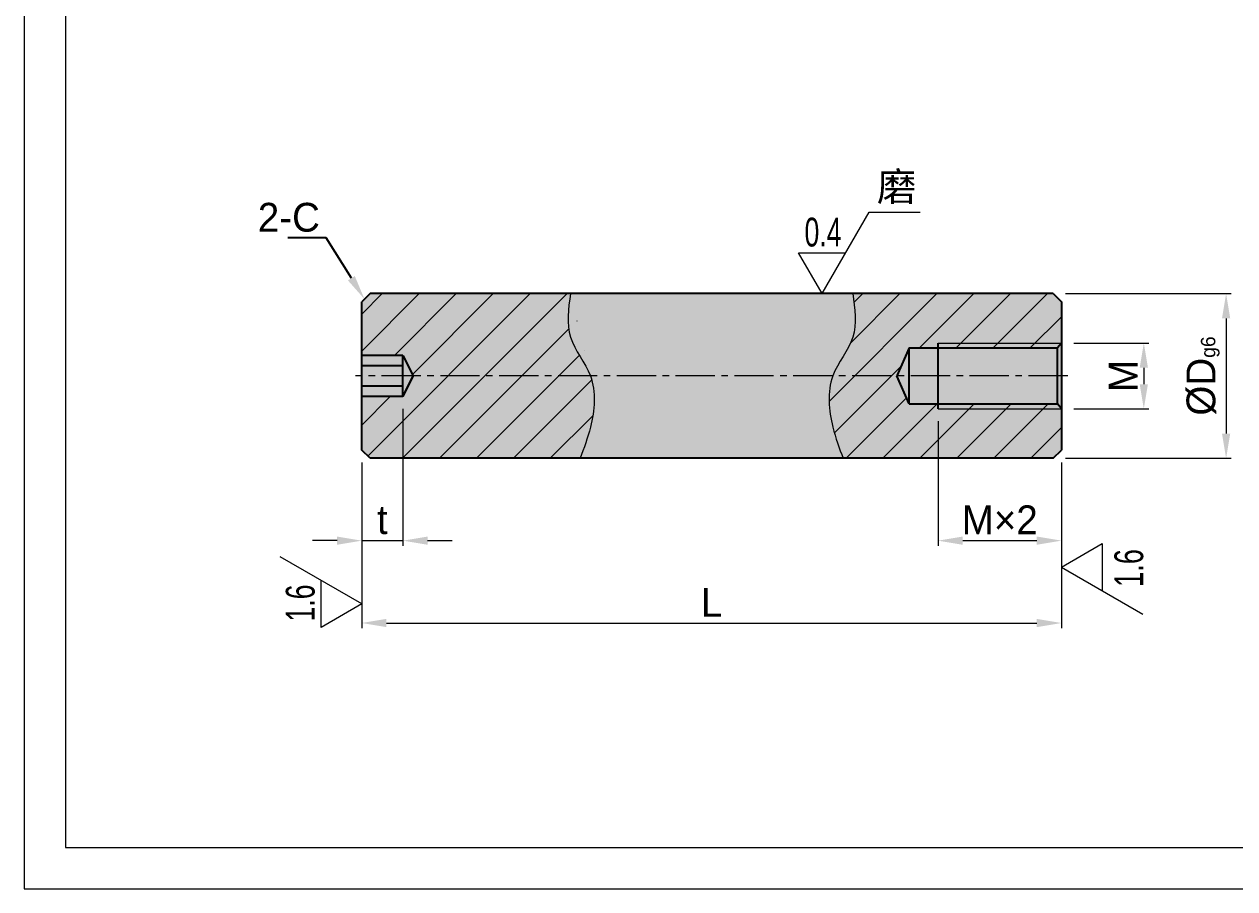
# Model space of a CAD drawing. Header units: millimetres. Extents: x 0 to 594, y 0 to 420.
# Drawn here: x 0 to 294.1, y 0 to 210 of the extents above; entities that cross this region are included whole.
import ezdxf
from ezdxf import colors
from ezdxf.entities.mleader import LeaderData, LeaderLine
from ezdxf.enums import TextEntityAlignment as Align
from ezdxf.math import Vec2, Vec3

# ---------------------------------------------------------------- set-up
doc = ezdxf.new("R2010")
doc.units = ezdxf.units.MM
doc.header["$LTSCALE"] = 0.5
doc.header["$PDMODE"] = 35
doc.linetypes.add('CENTER', pattern=[50.800000000000004, 31.75, -6.349999999999999, 6.349999999999999, -6.349999999999999])
doc.linetypes.add('CENTER2', pattern=[28.574999999999996, 19.05, -3.174999999999999, 3.174999999999999, -3.174999999999999])
doc.layers.get('0').update_dxf_attribs({"lineweight": 9})
for name, color, linetype, lineweight in [('剖面线', 7, 'Continuous', 13), ('图框', 7, 'Continuous', 13), ('文本、辅助线', 7, 'Continuous', 13), ('标注线', 7, 'Continuous', 13), ('点画线', 7, 'CENTER', 5), ('粗实线', 7, 'Continuous', 25), ('细实线', 7, 'Continuous', 13)]:
    doc.layers.add(name, color=color, linetype=linetype, lineweight=lineweight)
doc.layers.add('填充图案底色', color=7, linetype='Continuous', lineweight=13, true_color=0xf3f3f3)
doc.layers.add('规格型号颜色', color=7, linetype='Continuous', lineweight=13, true_color=0x07539e)
doc.styles.get("Standard").update_dxf_attribs({"font": 'SourceHanSansSC-Normal.ttf'})
doc.styles.add('雅源', font='SourceHanSansSC-Normal.ttf', dxfattribs={"height": 3.5})
doc.styles.add('雅源字体', font='SourceHanSansSC-Normal.ttf', dxfattribs={"width": 0.7070000000000001, "height": 3.5})
doc.dimstyles.new('A', dxfattribs={"dimtxt": 7, "dimasz": 6, "dimexe": 1.25, "dimexo": 3, "dimgap": 1.5, "dimtad": 1, "dimdsep": 46, "dimtxsty": 'Standard', "dimcen": 0, "dimclrd": 256, "dimclre": 256, "dimclrt": 256, "dimazin": 0, "dimtfac": 1, "dimtmove": 0, "dimatfit": 3, "dimldrblk": 'DOT', "dimfxl": 1.75, "dimlwd": -1, "dimlwe": -1, "dimarcsym": 0})
pattern_1 = [(45, (-52.02544395105724, -30.3821555436366), (-4.490128060534577, 4.490128060534577), [])]

# ---------------------------------------------------------------- blocks, each defined once
blk = doc.blocks.new('A2图框')
at = {"layer": '图框'}
for points in [[(0, 0), (594, 0), (594, 419.9999999999999), (0, 419.9999999999999)], [(10, 9.999999999999993), (584, 9.999999999999993), (584, 409.9999999999999), (10, 409.9999999999999)]]:
    blk.add_lwpolyline(points, close=True, dxfattribs=at)
at = {"layer": '图框', "style": '雅源'}
for tag, p in [('图号', (526.1496630632078, 404.5423081443918)), ('表面处理', (339.5511166428728, 25.54287406485911)), ('比例', (443.2427486587662, 25.65643634708203)), ('零件名称', (339.3113312416444, 18.71103019518852)), ('绘图', (477.0636294614665, 18.34775094709584)), ('设计', (517.5342249853711, 18.56072471871516)), ('审核', (557.8434669047429, 18.54476337462915)), ('型号（材质）', (339.2355088231502, 11.28256200855525)), ('版本', (489.5988859645704, 11.59053676348866)), ('总页数', (537.8957273222368, 11.48821798530445)), ('页数', (569.0738475073158, 11.54170955856636))]:
    blk.add_attdef(tag, p, '', height=3.5, dxfattribs=at)
at = {"layer": '文本、辅助线', "lineweight": 30, "flags": 104}
blk.add_attdef('文字注释', text='', height=7, dxfattribs=at).set_placement((58.68609188624303, 335.3564839591775), align=Align.TOP_LEFT)
at = {"layer": '规格型号颜色', "lineweight": 30, "flags": 104}
blk.add_attdef('规格型号', text='', height=7, dxfattribs=at).set_placement((58.68609188624303, 321.2719756874073), align=Align.TOP_LEFT)
blk = doc.blocks.new('*U26')
at = {"layer": '点画线', "color": 0, "linetype": 'CENTER2', "transparency": 16777216}
blk.add_line((86.49999999999994, -8.886064574927519e-14), (-86.49999999999997, 8.886064574927519e-14), dxfattribs=at)
blk = doc.blocks.new('*D28')
at = {"layer": 'Defpoints', "color": 0, "transparency": 16777216}
for p in [(82.01173242531948, 106.5568800402575), (252.0117324253195, 106.5575063293085), (252.0117324253195, 64.5568800402574)]:
    blk.add_point(p, dxfattribs=at)
at = {"layer": '标注线', "transparency": 16777216}
for p, q in [((82.01173242531948, 103.5568800402575), (82.01173242531948, 63.3068800402574)), ((252.0117324253195, 103.5575063293085), (252.0117324253195, 63.3068800402574)), ((88.01173242531948, 64.5568800402574), (246.0117324253195, 64.5568800402574))]:
    blk.add_line(p, q, dxfattribs=at)
for points in [[(88.01173242531948, 65.5568800402574), (88.01173242531948, 63.5568800402574), (82.01173242531948, 64.5568800402574)], [(246.0117324253195, 65.5568800402574), (246.0117324253195, 63.5568800402574), (252.0117324253195, 64.5568800402574)]]:
    blk.add_solid(points, dxfattribs=at)
at = {"layer": '标注线', "transparency": 16777216, "insert": (167.0117324253195, 69.5568800402574), "char_height": 7, "attachment_point": 5}
blk.add_mtext('{\\fSource Han Sans SC Medium|b0|i0|c134|p34;\\C30;L}', dxfattribs=at)
blk = doc.blocks.new('_Dot')
at = {"color": 0, "linetype": 'ByBlock', "lineweight": -2}
blk.add_line((-0.5, 0), (-1, 0), dxfattribs=at)
at = {"color": 0, "linetype": 'ByBlock', "const_width": 0.5}
blk.add_lwpolyline([(-0.25, 0, 1), (0.25, 0, 1)], format="xyb", close=True, dxfattribs=at)
blk = doc.blocks.new('*D29')
at = {"layer": 'Defpoints', "color": 0, "transparency": 16777216}
for p in [(252.0117324253193, 132.5568023279778), (252.0117324253193, 116.5568023279778), (272.0117324253235, 116.5568023279778)]:
    blk.add_point(p, dxfattribs=at)
at = {"layer": '标注线', "transparency": 16777216}
for p, q in [((255.0117324253193, 132.5568023279778), (273.2617324253235, 132.5568023279778)), ((272.0117324253235, 126.5568023279778), (272.0117324253235, 122.5568023279778)), ((255.0117324253193, 116.5568023279778), (273.2617324253235, 116.5568023279778))]:
    blk.add_line(p, q, dxfattribs=at)
for points in [[(271.0117324253235, 126.5568023279778), (273.0117324253235, 126.5568023279778), (272.0117324253235, 132.5568023279778)], [(271.0117324253235, 122.5568023279778), (273.0117324253235, 122.5568023279778), (272.0117324253235, 116.5568023279778)]]:
    blk.add_solid(points, dxfattribs=at)
at = {"layer": '标注线', "transparency": 16777216, "insert": (267.0117324253235, 124.5568023279777), "char_height": 7, "attachment_point": 5, "rotation": 90}
blk.add_mtext('{\\fSource Han Sans SC Medium|b0|i0|c134|p34;\\C30;M}', dxfattribs=at)
blk = doc.blocks.new('*D30')
at = {"layer": 'Defpoints', "color": 0, "transparency": 16777216}
for p in [(250.0117324253196, 144.5560983266471), (250.0117324253196, 104.5568800402572), (292.0117324253247, 104.5568800402572)]:
    blk.add_point(p, dxfattribs=at)
at = {"layer": '标注线', "transparency": 16777216}
for p, q in [((253.0117324253196, 144.5560983266471), (293.2617324253246, 144.5560983266471)), ((292.0117324253246, 138.5560983266471), (292.0117324253247, 110.5568800402572)), ((253.0117324253196, 104.5568800402572), (293.2617324253247, 104.5568800402572))]:
    blk.add_line(p, q, dxfattribs=at)
for points in [[(291.0117324253246, 138.5560983266471), (293.0117324253246, 138.5560983266471), (292.0117324253246, 144.5560983266471)], [(291.0117324253247, 110.5568800402572), (293.0117324253247, 110.5568800402572), (292.0117324253247, 104.5568800402572)]]:
    blk.add_solid(points, dxfattribs=at)
at = {"layer": '标注线', "transparency": 16777216, "insert": (286.4109861566679, 124.5564891834521), "char_height": 7, "width": 5.185888738127544, "attachment_point": 5, "rotation": 90}
blk.add_mtext('{\\fSource Han Sans SC Medium|b0|i0|c134|p34;%%C\\C30;D\\H0.5x;\\C256;g6}', dxfattribs=at)
blk = doc.blocks.new('*D31')
at = {"layer": 'Defpoints', "color": 0, "transparency": 16777216}
for p in [(222.0117324253192, 116.5568023279777), (252.0117324253195, 106.5575063293085), (252.0117324253195, 84.5568800402574)]:
    blk.add_point(p, dxfattribs=at)
at = {"layer": '标注线', "transparency": 16777216}
for p, q in [((222.0117324253192, 113.5568023279777), (222.0117324253192, 83.3068800402574)), ((252.0117324253195, 103.5575063293085), (252.0117324253195, 83.3068800402574)), ((228.0117324253192, 84.5568800402574), (246.0117324253195, 84.5568800402574))]:
    blk.add_line(p, q, dxfattribs=at)
for points in [[(228.0117324253192, 85.5568800402574), (228.0117324253192, 83.5568800402574), (222.0117324253192, 84.5568800402574)], [(246.0117324253195, 85.5568800402574), (246.0117324253195, 83.5568800402574), (252.0117324253195, 84.5568800402574)]]:
    blk.add_solid(points, dxfattribs=at)
at = {"layer": '标注线', "transparency": 16777216, "insert": (237.0117324253193, 89.61903851020276), "char_height": 7, "attachment_point": 5}
blk.add_mtext('{\\fSource Han Sans SC Medium|b0|i0|c134|p34;\\C30;M}×2', dxfattribs=at)
blk = doc.blocks.new('表面粗糙度（两位朝上）')
at = {"layer": '标注线'}
for p, q in [((0, 0), (5.714612964438912, 9.898000000000025)), ((-2.857306482219513, 4.949000000000012), (2.857306482219456, 4.949000000000012)), ((0, 0), (-2.857306482219513, 4.949000000000012))]:
    blk.add_line(p, q, dxfattribs=at)
at = {"layer": '标注线', "style": '雅源字体', "width": 0.7070000000000001}
blk.add_attdef('6.3', (-2.133199994178994, 5.726803650220972), '', height=3.5, dxfattribs=at)
blk = doc.blocks.new('*D33')
at = {"layer": 'Defpoints', "color": 0, "transparency": 16777216}
for p in [(92.01173242531956, 119.5568023279777), (82.0117324253196, 106.5568800402575), (92.01173242531956, 84.5568800402574)]:
    blk.add_point(p, dxfattribs=at)
at = {"layer": '标注线', "transparency": 16777216}
for p, q in [((92.01173242531956, 116.5568023279777), (92.01173242531956, 83.3068800402574)), ((82.0117324253196, 103.5568800402575), (82.0117324253196, 83.3068800402574)), ((76.0117324253196, 84.5568800402574), (70.0117324253196, 84.5568800402574)), ((82.0117324253196, 84.5568800402574), (92.01173242531956, 84.5568800402574)), ((98.01173242531956, 84.5568800402574), (104.0117324253196, 84.5568800402574))]:
    blk.add_line(p, q, dxfattribs=at)
for points in [[(76.0117324253196, 85.5568800402574), (76.0117324253196, 83.5568800402574), (82.0117324253196, 84.5568800402574)], [(98.01173242531956, 85.5568800402574), (98.01173242531956, 83.5568800402574), (92.01173242531956, 84.5568800402574)]]:
    blk.add_solid(points, dxfattribs=at)
at = {"layer": '标注线', "transparency": 16777216, "insert": (87.01173242531958, 89.61861681094939), "char_height": 7, "attachment_point": 5}
blk.add_mtext('{\\fSource Han Sans SC Medium|b0|i0|c134|p34;\\C30;t}', dxfattribs=at)
blk = doc.blocks.new('表面粗糙度（两位朝下）')
at = {"layer": '标注线'}
for p, q in [((0, 0), (-5.714612964438913, -9.898000000000025)), ((0, 0), (2.857306482219485, -4.949000000000012)), ((2.857306482219485, -4.949000000000012), (-2.857306482219457, -4.949000000000012))]:
    blk.add_line(p, q, dxfattribs=at)
at = {"layer": '标注线', "style": '雅源字体', "width": 0.7070000000000001}
blk.add_attdef('6.3', (-2.417184518796603, -9.922277171067222), '', height=3.5, dxfattribs=at)

msp = doc.modelspace()

# ---------------------------------------------------------------- hatches: boundary and pattern name
at = {"layer": '剖面线'}
h = msp.add_hatch(dxfattribs=at)
h.set_pattern_fill('ANSI31', color=256, scale=2)
h.set_pattern_definition(pattern_1)
edge = h.paths.add_edge_path()
edge.add_spline(control_points=[(137.5598476861834, 124.5564891834522), (136.3294610405933, 127.8460584540495), (131.1669909973383, 133.5624673398804), (132.2009041108503, 140.8887582010593), (132.7184526383932, 144.5560983266471)], knot_values=[0, 0, 0, 3.552713678800501e-15, 10.57438224068398, 21.17300985196824, 21.17300985196824, 21.17300985196824, 21.17300985196824], degree=3, periodic=0)
edge.add_line((132.7184526383932, 144.5560983266472), (84.01173242531948, 144.5560983266472))
edge.add_line((84.01173242531948, 144.5560983266472), (82.0117324253196, 142.5560983266472))
edge.add_line((82.0117324253196, 142.5560983266472), (82.0117324253196, 129.5568023279777))
edge.add_line((82.0117324253196, 129.5568023279777), (92.0117324253196, 129.5568023279777))
edge.add_line((92.0117324253196, 129.5568023279777), (94.51173242531962, 124.5564891834523))
edge.add_line((94.51173242531962, 124.5564891834523), (137.5598476861834, 124.5564891834522))
edge = h.paths.add_edge_path()
edge.add_spline(control_points=[(135.0770828220804, 104.5568800402573), (135.9885703800432, 107.0284050603924), (138.3229450018955, 113.3581297328507), (139.0064261407808, 120.6889081683242), (137.5598476861834, 124.5564891834522)], knot_values=[21.17300985196824, 21.17300985196824, 21.17300985196824, 21.17300985196824, 29.13709147851826, 41.5695033344788, 41.5695033344788, 41.5695033344788, 41.5695033344788], degree=3, periodic=0)
edge.add_line((137.5598476861834, 124.5564891834522), (94.51173242531962, 124.5564891834523))
edge.add_line((94.51173242531962, 124.5564891834523), (92.0117324253196, 119.5568023279777))
edge.add_line((92.0117324253196, 119.5568023279777), (82.0117324253196, 119.5568023279777))
edge.add_line((82.0117324253196, 119.5568023279777), (82.0117324253196, 106.5568800402574))
edge.add_line((82.0117324253196, 106.5568800402574), (84.01173242531948, 104.5568800402574))
edge.add_line((84.01173242531948, 104.5568800402574), (135.0770828220804, 104.5568800402573))
h = msp.add_hatch(dxfattribs=at)
h.set_pattern_fill('ANSI31', color=256, scale=2)
h.set_pattern_definition(pattern_1)
edge = h.paths.add_edge_path(flags=16)
edge.add_line((252.0117324253195, 142.5560983266471), (250.0117324253195, 144.5560983266471))
edge.add_line((250.0117324253195, 144.5560983266471), (201.3050122122456, 144.5560983266471))
edge.add_spline(control_points=[(201.3050122122457, 144.5560983266471), (201.8225607397885, 140.8887582010593), (202.8564738533005, 133.5624673398804), (197.6940038100455, 127.8460584540495), (196.4636171644554, 124.5564891834522)], knot_values=[0, 0, 0, 0, 10.59862761128426, 21.17300985196824, 21.17300985196831, 21.17300985196831, 21.17300985196831], degree=3, periodic=0)
edge.add_line((196.4636171644555, 124.5564891834522), (212.0117324253192, 124.5564891834522))
edge.add_line((212.0117324253192, 124.5564891834522), (215.0117324253193, 131.3568023279777))
edge.add_line((215.0117324253192, 131.3568023279777), (222.0117324253192, 131.3568023279777))
edge.add_line((222.0117324253192, 131.3568023279777), (222.0117324253192, 132.5568023279777))
edge.add_line((222.0117324253192, 132.5568023279777), (252.0117324253195, 132.5568023279777))
edge.add_line((252.0117324253195, 132.5568023279777), (252.0117324253195, 142.5560983266471))
h.paths.add_polyline_path([(252.0117324253192, 132.5568023279777), (222.0117324253192, 132.5568023279777), (222.0117324253192, 131.3568023279777), (251.0117324253192, 131.3568023279777)], flags=16)
edge = h.paths.add_edge_path()
edge.add_line((252.0117324253195, 116.5568023279777), (222.0117324253192, 116.5568023279777))
edge.add_line((222.0117324253192, 116.5568023279777), (222.0117324253192, 117.7568023279777))
edge.add_line((222.0117324253192, 117.7568023279777), (215.0117324253192, 117.7568023279777))
edge.add_line((215.0117324253192, 117.7568023279777), (212.0117324253192, 124.5564891834523))
edge.add_line((212.0117324253192, 124.5564891834523), (215.0117324253192, 131.3568023279777))
edge.add_line((215.0117324253192, 131.3568023279777), (222.0117324253192, 131.3568023279777))
edge.add_line((222.0117324253192, 131.3568023279777), (222.0117324253192, 132.5568023279777))
edge.add_line((222.0117324253192, 132.5568023279777), (252.0117324253195, 132.5568023279777))
edge.add_line((252.0117324253195, 132.5568023279777), (252.0117324253195, 142.5560983266471))
edge.add_line((252.0117324253195, 142.5560983266471), (250.0117324253195, 144.5560983266471))
edge.add_line((250.0117324253195, 144.5560983266471), (201.3050122122456, 144.5560983266471))
edge.add_spline(control_points=[(201.3050122122457, 144.5560983266471), (201.4330700508429, 143.6486826450426), (201.5611278894401, 142.7412669634381), (201.6656657126131, 141.8399620157784)], knot_values=[0, 0, 0, 0, 2.622434944297579, 2.622434944297579, 2.622434944297579, 2.622434944297579], degree=3, periodic=0)
edge.add_spline(control_points=[(201.6656657126131, 141.8399620157784), (201.8224724473672, 140.488004594335), (201.9263591474202, 139.1497963242666), (201.8979457607233, 137.8459609326351)], knot_values=[2.622434944297579, 2.622434944297579, 2.622434944297579, 2.622434944297579, 6.556087360609744, 6.556087360609744, 6.556087360609744, 6.556087360609744], degree=3, periodic=0)
edge.add_spline(control_points=[(201.8979457607233, 137.8459609326351), (201.8837390673747, 137.1940432368119), (201.8364573523379, 136.5507187605981), (201.7461781091065, 135.9185654698766)], knot_values=[6.556087360609744, 6.556087360609744, 6.556087360609744, 6.556087360609744, 8.522913568788237, 8.522913568788237, 8.522913568788237, 8.522913568788237], degree=3, periodic=0)
edge.add_spline(control_points=[(201.7461781091065, 135.9185654698766), (201.7158322872279, 135.7060779647363), (201.6806283762162, 135.494852639473), (201.6401895383446, 135.2849874002761)], knot_values=[8.522913568788237, 8.522913568788237, 8.522913568788237, 8.522913568788237, 9.184028523269085, 9.184028523269085, 9.184028523269085, 9.184028523269085], degree=3, periodic=0)
edge.add_spline(control_points=[(201.6401895383446, 135.2849874002761), (201.6004243051843, 135.0786179641561), (201.5555970928735, 134.8735636805675), (201.5053495831227, 134.6699176441658)], knot_values=[9.184028523269085, 9.184028523269085, 9.184028523269085, 9.184028523269085, 9.834131040907621, 9.834131040907621, 9.834131040907621, 9.834131040907621], degree=3, periodic=0)
edge.add_spline(control_points=[(201.5053495831227, 134.6699176441658), (201.4471974077706, 134.4342351182589), (201.3817854105661, 134.2004387662778), (201.3085581692982, 133.9686728924374)], knot_values=[9.834131040907621, 9.834131040907621, 9.834131040907621, 9.834131040907621, 10.58650415929827, 10.58650415929827, 10.58650415929827, 10.58650415929827], degree=3, periodic=0)
edge.add_spline(control_points=[(201.3085581692982, 133.9686728924374), (201.3073782136061, 133.9649383060004), (201.1890954543483, 133.591266167775), (201.0504683043038, 133.2228797046278), (200.8975266762398, 132.8621296944395)], knot_values=[10.58650415929827, 10.58650415929827, 10.58650415929827, 10.58650415929827, 10.59862761128426, 11.79971368597521, 11.79971368597521, 11.79971368597521, 11.79971368597521], degree=3, periodic=0)
edge.add_spline(control_points=[(200.8975266762398, 132.8621296944395), (200.7459003514655, 132.5044821468128), (200.5788431406206, 132.1507220746086), (200.4004866502434, 131.7996554690507)], knot_values=[11.79971368597521, 11.79971368597521, 11.79971368597521, 11.79971368597521, 12.99047037889299, 12.99047037889299, 12.99047037889299, 12.99047037889299], degree=3, periodic=0)
edge.add_spline(control_points=[(200.4004866502434, 131.7996554690507), (200.1864297404145, 131.3783182215474), (199.9560974399887, 130.9608606215563), (199.7166320797027, 130.5452185795992)], knot_values=[12.99047037889299, 12.99047037889299, 12.99047037889299, 12.99047037889299, 14.41957283266437, 14.41957283266437, 14.41957283266437, 14.41957283266437], degree=3, periodic=0)
edge.add_spline(control_points=[(199.7166320797027, 130.5452185795992), (199.5207508476321, 130.2052258759292), (199.3187585554066, 129.8664479879431), (199.1145644250693, 129.5277551746104)], knot_values=[14.41957283266437, 14.41957283266437, 14.41957283266437, 14.41957283266437, 15.5885700899947, 15.5885700899947, 15.5885700899947, 15.5885700899947], degree=3, periodic=0)
edge.add_spline(control_points=[(199.1145644250693, 129.5277551746104), (198.8584620682241, 129.1029632004348), (198.5988961249667, 128.6783050523618), (198.3435792040835, 128.2515518340787)], knot_values=[15.5885700899947, 15.5885700899947, 15.5885700899947, 15.5885700899947, 17.05473834984315, 17.05473834984315, 17.05473834984315, 17.05473834984315], degree=3, periodic=0)
edge.add_spline(control_points=[(198.3435792040835, 128.2515518340787), (198.0873086553225, 127.8232046604695), (197.8353189290482, 127.392746736933), (197.595409378759, 126.95792409847)], knot_values=[17.05473834984315, 17.05473834984315, 17.05473834984315, 17.05473834984315, 18.52638285827406, 18.52638285827406, 18.52638285827406, 18.52638285827406], degree=3, periodic=0)
edge.add_spline(control_points=[(197.595409378759, 126.95792409847), (197.4088346384494, 126.6197678193465), (197.2295659689907, 126.2789717677117), (197.061271752201, 125.9344758038729)], knot_values=[18.52638285827406, 18.52638285827406, 18.52638285827406, 18.52638285827406, 19.6708628994298, 19.6708628994298, 19.6708628994298, 19.6708628994298], degree=3, periodic=0)
edge.add_spline(control_points=[(197.061271752201, 125.9344758038729), (196.8636439051151, 125.5299342993466), (196.6811496062316, 125.1202906907453), (196.5197291965248, 124.7038282562097)], knot_values=[19.6708628994298, 19.6708628994298, 19.6708628994298, 19.6708628994298, 21.01482546023967, 21.01482546023967, 21.01482546023967, 21.01482546023967], degree=3, periodic=0)
edge.add_spline(control_points=[(196.5197291965248, 124.7038282562097), (196.500730014504, 124.6548106281851), (196.4820227751751, 124.6056985369893), (196.4636171644554, 124.5564891834522)], knot_values=[21.01482546023967, 21.01482546023967, 21.01482546023967, 21.01482546023967, 21.17300985196824, 21.17300985196831, 21.17300985196831, 21.17300985196831], degree=3, periodic=0)
edge.add_spline(control_points=[(196.4636171644554, 124.5564891834521), (196.3365487598937, 124.216758318843), (196.2238566584388, 123.8723917106142), (196.1246937605993, 123.5240486487447)], knot_values=[21.17300985196824, 21.17300985196831, 21.17300985196831, 21.17300985196831, 22.26508110076216, 22.26508110076216, 22.26508110076216, 22.26508110076216], degree=3, periodic=0)
edge.add_spline(control_points=[(196.1246937605993, 123.5240486487447), (196.0092380752841, 123.1184716858968), (195.912122606576, 122.7075042342095), (195.8320103503031, 122.2921868721053)], knot_values=[22.26508110076216, 22.26508110076216, 22.26508110076216, 22.26508110076216, 23.53658321687215, 23.53658321687215, 23.53658321687215, 23.53658321687215], degree=3, periodic=0)
edge.add_spline(control_points=[(195.8320103503031, 122.2921868721053), (195.7499483630396, 121.8667617291262), (195.6857272903607, 121.4367723674446), (195.6379101150804, 121.0033372047202)], knot_values=[23.53658321687215, 23.53658321687215, 23.53658321687215, 23.53658321687215, 24.83903049912319, 24.83903049912319, 24.83903049912319, 24.83903049912319], degree=3, periodic=0)
edge.add_spline(control_points=[(195.6379101150804, 121.0033372047202), (195.591400143972, 120.5817510951779), (195.5604094450127, 120.1569050088838), (195.5436156621136, 119.7298281237886)], knot_values=[24.83903049912319, 24.83903049912319, 24.83903049912319, 24.83903049912319, 26.10587207043654, 26.10587207043654, 26.10587207043654, 26.10587207043654], degree=3, periodic=0)
edge.add_spline(control_points=[(195.5436156621136, 119.7298281237886), (195.5262881480612, 119.2891781063159), (195.5240742876357, 118.8461532406542), (195.5355215960419, 118.4018839827656)], knot_values=[26.10587207043654, 26.10587207043654, 26.10587207043654, 26.10587207043654, 27.41297573260226, 27.41297573260226, 27.41297573260226, 27.41297573260226], degree=3, periodic=0)
edge.add_spline(control_points=[(195.5355215960419, 118.4018839827656), (195.5465642334151, 117.973319980046), (195.5703192463007, 117.5435980104299), (195.60548280798, 117.1137328306239)], knot_values=[27.41297573260226, 27.41297573260226, 27.41297573260226, 27.41297573260226, 28.67387228909472, 28.67387228909472, 28.67387228909472, 28.67387228909472], degree=3, periodic=0)
edge.add_spline(control_points=[(195.60548280798, 117.1137328306239), (195.6421006363978, 116.6660896271145), (195.6910901784578, 116.2182911229186), (195.7509790570434, 115.7714832560141)], knot_values=[28.67387228909472, 28.67387228909472, 28.67387228909472, 28.67387228909472, 29.98691600688799, 29.98691600688799, 29.98691600688799, 29.98691600688799], degree=3, periodic=0)
edge.add_spline(control_points=[(195.7509790570434, 115.7714832560141), (195.8141195920444, 115.3004160324282), (195.8893751492588, 114.830449939426), (195.9750202671275, 114.3629278883502)], knot_values=[29.98691600688799, 29.98691600688799, 29.98691600688799, 29.98691600688799, 31.37125120866753, 31.37125120866753, 31.37125120866753, 31.37125120866753], degree=3, periodic=0)
edge.add_spline(control_points=[(195.9750202671275, 114.3629278883502), (196.1132424227889, 113.6083967798982), (196.2964562184855, 112.7790683945548), (196.5040087873031, 111.9644983329139), (196.5245471716069, 111.8849165618498)], knot_values=[31.37125120866753, 31.37125120866753, 31.37125120866753, 31.37125120866753, 33.60542170792878, 33.84779108694109, 33.84779108694109, 33.84779108694109, 33.84779108694109], degree=3, periodic=0)
edge.add_spline(control_points=[(196.5245471716069, 111.8849165618498), (196.7385601815224, 111.0556627068289), (196.9771140210767, 110.2412896967026), (197.2321821705608, 109.4369304835107)], knot_values=[33.84779108694109, 33.84779108694109, 33.84779108694109, 33.84779108694109, 36.37331595522937, 36.37331595522937, 36.37331595522937, 36.37331595522937], degree=3, periodic=0)
edge.add_spline(control_points=[(197.2321821705608, 109.4369304835107), (197.4970225434778, 108.6017544946158), (197.7796668657245, 107.7773743024558), (198.0711302806095, 106.9583417514145)], knot_values=[36.37331595522937, 36.37331595522937, 36.37331595522937, 36.37331595522937, 38.99559925199308, 38.99559925199308, 38.99559925199308, 38.99559925199308], degree=3, periodic=0)
edge.add_spline(control_points=[(198.0711302806095, 106.9583417514145), (198.357216408067, 106.1544197535832), (198.6517992183127, 105.3556498969203), (198.9463820285585, 104.5568800402573)], knot_values=[38.99559925199308, 38.99559925199308, 38.99559925199308, 38.99559925199308, 41.5695033344788, 41.5695033344788, 41.5695033344788, 41.5695033344788], degree=3, periodic=0)
edge.add_line((198.9463820285585, 104.5568800402572), (250.0111061362682, 104.5568800402572))
edge.add_line((250.0111061362682, 104.5568800402572), (252.0117324253195, 106.5575063293085))
edge.add_line((252.0117324253195, 106.5575063293085), (252.0117324253195, 116.5568023279777))
h.paths.add_polyline_path([(251.0117324253192, 117.7568023279777), (222.0117324253192, 117.7568023279777), (222.0117324253192, 116.5568023279777), (252.0117324253192, 116.5568023279777)], flags=17)
edge = h.paths.add_edge_path(flags=17)
edge.add_line((252.0117324253195, 142.5560983266471), (250.0117324253195, 144.5560983266471))
edge.add_line((250.0117324253195, 144.5560983266471), (201.3050122122456, 144.5560983266471))
edge.add_spline(control_points=[(201.3050122122457, 144.5560983266471), (201.8225607397885, 140.8887582010593), (202.8564738533005, 133.5624673398804), (197.6940038100455, 127.8460584540495), (196.4636171644554, 124.5564891834522)], knot_values=[0, 0, 0, 0, 10.59862761128426, 21.17300985196824, 21.17300985196831, 21.17300985196831, 21.17300985196831], degree=3, periodic=0)
edge.add_line((196.4636171644555, 124.5564891834522), (212.0117324253192, 124.5564891834522))
edge.add_line((212.0117324253192, 124.5564891834522), (215.0117324253193, 131.3568023279777))
edge.add_line((215.0117324253192, 131.3568023279777), (222.0117324253192, 131.3568023279777))
edge.add_line((222.0117324253192, 131.3568023279777), (222.0117324253192, 132.5568023279777))
edge.add_line((222.0117324253192, 132.5568023279777), (252.0117324253195, 132.5568023279777))
edge.add_line((252.0117324253195, 132.5568023279777), (252.0117324253195, 142.5560983266471))
at = {"layer": '填充图案底色', "true_color": 0xf3f3f3}
h = msp.add_hatch(color=7, dxfattribs=at)
h.dxf.hatch_style = 1
h.paths.add_polyline_path([(252.0117324253195, 142.5560983266471), (250.0117324253195, 144.5560983266471), (84.01173242531948, 144.5560983266472), (82.01173242531948, 142.5560983266471), (82.01173242531948, 106.5568800402575), (84.01173242531948, 104.5568800402574), (250.0111061362682, 104.5568800402572), (252.0117324253195, 106.5575063293085)])
h.paths.add_polyline_path([(321.0678953967224, 124.5568023279777, 1), (361.0678953967224, 124.5568023279777, 1)])

# ---------------------------------------------------------------- linework, layer by layer
at = {"layer": '标注线'}
msp.add_line((205.271010462945, 164.3520983266471), (217.6441123680196, 164.3520983266471), dxfattribs=at)
at = {"layer": '粗实线'}
for p, q in [((84.01173242531948, 144.5560983266472), (82.01173242531948, 142.5560983266471)), ((250.0117324253195, 144.5560983266471), (84.0117324253196, 144.5560983266472)), ((250.0117324253195, 144.5560983266471), (252.0117324253195, 142.5560983266471)), ((82.0117324253196, 106.5568800402575), (82.0117324253196, 142.5560983266472)), ((252.0117324253195, 142.5560983266471), (252.0117324253195, 106.5575063293085)), ((222.0117324253192, 116.5568023279777), (222.0117324253192, 132.5568023279777)), ((252.0117324253192, 132.5568023279777), (251.0117324253192, 131.3568023279777)), ((92.01173242531956, 129.5568023279777), (82.0117324253196, 129.5568023279777)), ((92.0117324253196, 119.5568023279777), (92.0117324253196, 129.5568023279777)), ((92.0117324253196, 129.5568023279777), (94.5117324253196, 124.5564891834524)), ((215.0117324253192, 131.3568023279777), (212.0117324253192, 124.5564891834524)), ((215.0117324253192, 117.7568023279778), (215.0117324253192, 131.3568023279777)), ((215.0117324253192, 131.3568023279777), (251.0117324253192, 131.3568023279777)), ((251.0117324253192, 117.7568023279777), (251.0117324253192, 131.3568023279777)), ((92.0117324253196, 127.0568023279777), (82.0117324253196, 127.0568023279777)), ((94.5117324253196, 124.5564891834524), (92.0117324253196, 119.5568023279777)), ((92.0117324253196, 119.5568023279777), (94.51173242531962, 124.5564891834523)), ((215.0117324253192, 117.7568023279777), (212.0117324253192, 124.5564891834522)), ((92.0117324253196, 122.0568023279777), (82.0117324253196, 122.0568023279777)), ((92.01173242531956, 119.5568023279777), (82.0117324253196, 119.5568023279777)), ((215.0117324253192, 117.7568023279777), (251.0117324253192, 117.7568023279777)), ((252.0117324253192, 116.5568023279777), (251.0117324253192, 117.7568023279777)), ((84.01173242531948, 104.5568800402574), (82.01173242531948, 106.5568800402575)), ((250.0117324253192, 104.5575063293083), (252.0117324253192, 106.5575063293082)), ((250.0117324253195, 104.5568800402572), (84.01173242531948, 104.5568800402574))]:
    msp.add_line(p, q, dxfattribs=at)
at = {"layer": '细实线'}
for p, q in [((222.0117324253192, 132.5568023279777), (252.0117324253192, 132.5568023279777)), ((222.0117324253192, 116.5568023279777), (252.0117324253192, 116.5568023279777))]:
    msp.add_line(p, q, dxfattribs=at)
for points in [[(132.7184526383932, 144.5560983266471), (132.7184526383932, 133.9574707153629), (137.5598476861834, 124.5564891834522), (137.5598476861834, 112.1240773274917), (135.0770828220804, 104.5568800402573)], [(201.3050122122457, 144.5560983266471), (201.3050122122457, 133.9574707153629), (196.4636171644554, 124.5564891834522), (196.4636171644554, 112.1240773274917), (198.9463820285585, 104.5568800402573)]]:
    msp.add_spline(points, degree=3, dxfattribs=at)

# ---------------------------------------------------------------- block references
at = {"layer": '标注线'}
msp.add_blockref('A2图框', (0, 0), dxfattribs=at)
ref = msp.add_blockref('表面粗糙度（两位朝上）', (193.8417845340672, 144.5560983266471), dxfattribs=dict(at, xscale=2, yscale=2, zscale=2))
ref.add_attrib('6.3', '0.4', (189.5753845457092, 156.009705627089), dxfattribs={"height": 7, "width": 0.6904619883040928})
ref = msp.add_blockref('表面粗糙度（两位朝上）', (82.01173242531948, 69.19242051293486), dxfattribs=dict(at, xscale=2, yscale=2, zscale=2, rotation=90))
ref.add_attrib('6.3', '1.6', (70.55812512487753, 64.92602052457687), dxfattribs={"height": 7, "rotation": 90, "width": 0.6904619883040928})
at = {"layer": '点画线', "linetype": 'CENTER2'}
msp.add_blockref('*U26', (167.0117324253195, 124.5564891834522), dxfattribs=at)
at = {"layer": '粗实线', "xscale": 2, "yscale": 2, "zscale": 2, "rotation": 90}
msp.add_blockref('表面粗糙度（两位朝下）', (252.0117324253195, 78.14921047833377), dxfattribs=at).add_auto_attribs({'6.3': '1.6'})

# ---------------------------------------------------------------- texts
at = {"layer": '标注线', "insert": (207.1610285543428, 174.0821311126979), "char_height": 7, "attachment_point": 1}
msp.add_mtext_dynamic_manual_height_columns('磨', width=10.15330411287232, gutter_width=35, heights=[0], dxfattribs=at)

# ---------------------------------------------------------------- dimensions: what is measured, and where the dimension line sits
at = {"layer": '标注线'}
for base, p1, p2, text, picture, middle in [((292.0117324253247, 104.5568800402572), (250.0117324253195, 144.5560983266471), (250.0117324253195, 104.5568800402572), '{\\fSource Han Sans SC Medium|b0|i0|c134|p34;%%C\\C30;D\\H0.5x;\\C256;g6}', '*D30', (286.4109861566679, 124.5564891834521)), ((272.0117324253235, 116.5568023279778), (252.0117324253192, 132.5568023279777), (252.0117324253192, 116.5568023279777), '{\\fSource Han Sans SC Medium|b0|i0|c134|p34;\\C30;M}', '*D29', (267.0117324253235, 124.5568023279777))]:
    dim = msp.add_linear_dim(base=base, p1=p1, p2=p2, angle=90, text=text, dimstyle='A', dxfattribs=at)
    dim.commit()
    dim.dimension.update_dxf_attribs({"geometry": picture, "text_midpoint": middle})
for base, p1, p2, text, picture, middle in [((92.01173242531956, 84.5568800402574), (82.0117324253196, 106.5568800402575), (92.01173242531956, 119.5568023279777), '{\\fSource Han Sans SC Medium|b0|i0|c134|p34;\\C30;t}', '*D33', (87.01173242531958, 89.61861681094939)), ((252.0117324253195, 84.5568800402574), (222.0117324253192, 116.5568023279777), (252.0117324253195, 106.5575063293085), '{\\fSource Han Sans SC Medium|b0|i0|c134|p34;\\C30;M}×2', '*D31', (237.0117324253193, 89.61903851020276)), ((252.0117324253195, 64.5568800402574), (82.01173242531948, 106.5568800402575), (252.0117324253195, 106.5575063293085), '{\\fSource Han Sans SC Medium|b0|i0|c134|p34;\\C30;L}', '*D28', (167.0117324253195, 69.5568800402574))]:
    dim = msp.add_linear_dim(base=base, p1=p1, p2=p2, text=text, dimstyle='A', dxfattribs=at)
    dim.commit()
    dim.dimension.update_dxf_attribs({"geometry": picture, "text_midpoint": middle})

# ---------------------------------------------------------------- leaders
ml = msp.add_multileader_mtext('Standard')
ml.set_content('2-{\\fSource Han Sans SC Medium|b0|i0|c134|p34;\\C30;C}', color=256)
ml.set_leader_properties()
ml.build(insert=Vec2(0, 0))
ml.multileader.update_dxf_attribs({"text_left_attachment_type": 5, "text_right_attachment_type": 5, "text_bottom_attachment_type": 10, "dogleg_length": 1, "arrow_head_size": 6})
ctx = ml.context
ctx.base_point, ctx.char_height, ctx.arrow_head_size, ctx.landing_gap_size, ctx.plane_origin = Vec3(57.36546080993299, 158.085771694273), 7, 6, 0.5, Vec3(251.0117324253195, 143.5560983266471)
ctx.left_attachment, ctx.right_attachment, ctx.top_attachment, ctx.text_align_type = 5, 5, 10, 2
notes = []
notes.append((ctx, [(1, (1, 1, 0), (73.33525416803073, 158.085771694273), (-1, 0), 1, [(0, [(82.67442856679898, 143.2187944681267)], 0, [])])]))
ctx.mtext.insert, ctx.mtext.width, ctx.mtext.alignment, ctx.mtext.flow_direction = Vec3(71.83525416803073, 166.6100886341637), 7.726775956284154, 3, 5
for ctx, leaders in notes:
    for number, flags, end, landing, length, lines in leaders:
        leader = LeaderData()
        leader.index, (leader.has_last_leader_line, leader.has_dogleg_vector, leader.attachment_direction) = number, flags
        leader.last_leader_point, leader.dogleg_vector, leader.dogleg_length = Vec3(end), Vec3(landing), length
        for number, points, colour, breaks in lines:
            line = LeaderLine()
            line.index, line.vertices, line.color, line.breaks = number, Vec3.list(points), colors.encode_raw_color(colour), breaks
            leader.lines.append(line)
        ctx.leaders.append(leader)

doc.saveas('drawing.dxf')
